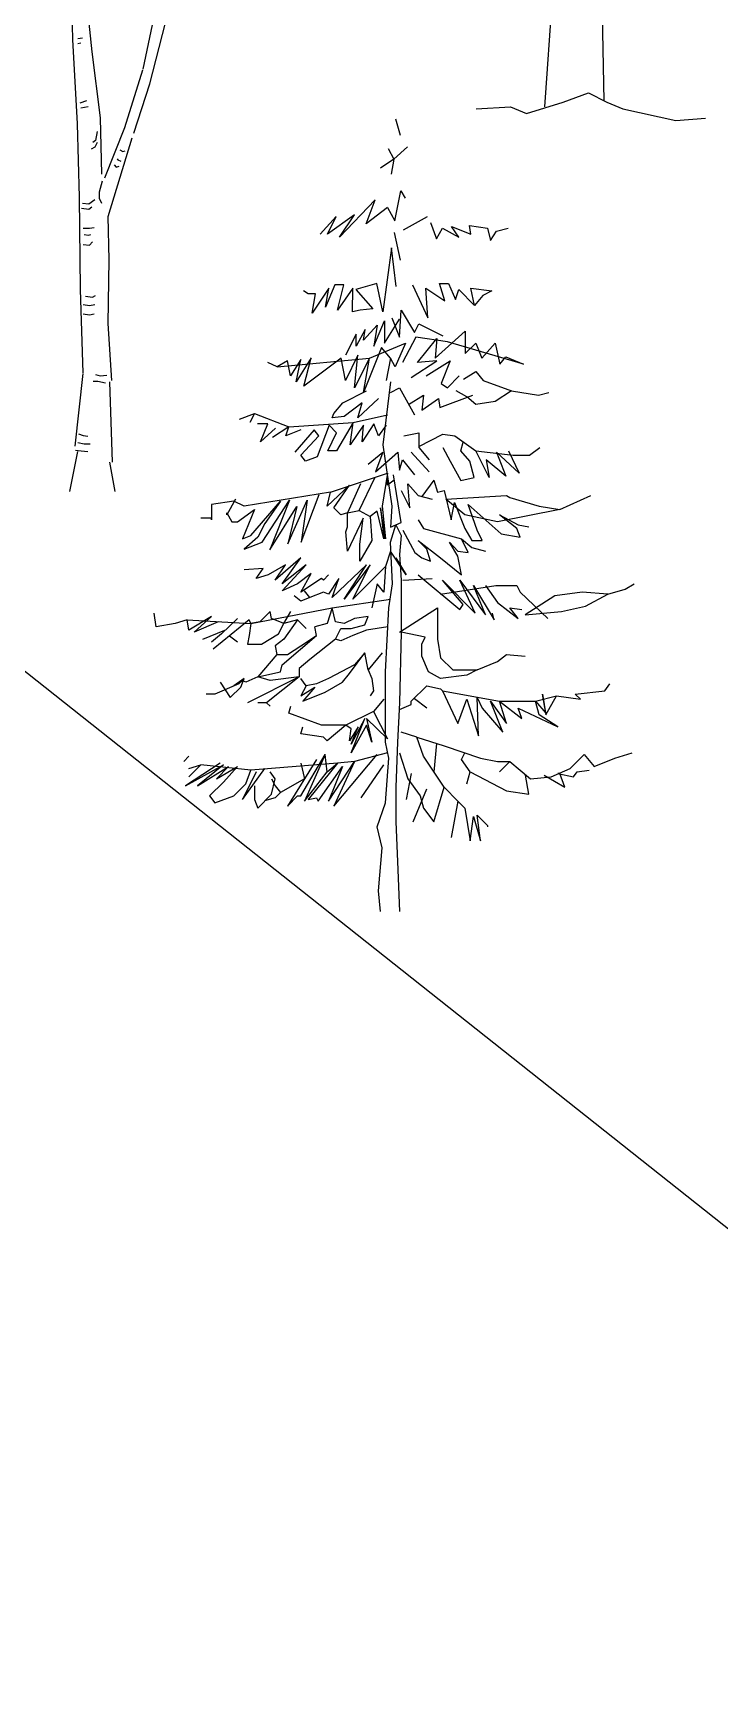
# Model space of a CAD drawing. Header units: metres. Extents: x 368 to 3789, y -155 to 1148.
# Drawn here: x 1751.01 to 1768.02, y 505.15 to 546.36 of the extents above; entities that cross this region are included whole.
import ezdxf

# ---------------------------------------------------------------- set-up
doc = ezdxf.new("R2010")
doc.units = ezdxf.units.M

# ---------------------------------------------------------------- blocks, each defined once
blk = doc.blocks.new('A$C63686344')
at = {"color": 37}
for p, q in [((1995, 3023), (1985, 3417)), ((2124, 2940), (2073, 3423)), ((2464, 2825), (2526, 3121)), ((2508, 2727), (2614, 3134)), ((2026, 2460), (1995, 3023)), ((2028, 3029), (2058, 3034)), ((2028, 2995), (2048, 3000)), ((2180, 2500), (2124, 2940)), ((2341, 2434), (2462, 2820)), ((2402, 2396), (2508, 2727)), ((2043, 2600), (2087, 2615)), ((2048, 2565), (2097, 2575)), ((2038, 1969), (2026, 2460)), ((2187, 2122), (2180, 2500)), ((2146, 2348), (2127, 2333)), ((2156, 2407), (2146, 2348)), ((2209, 2098), (2341, 2434)), ((2230, 1840), (2390, 2365)), ((2142, 2303), (2117, 2289)), ((2156, 2333), (2142, 2303)), ((2290, 2224), (2295, 2219)), ((2309, 2284), (2329, 2274)), ((2329, 2274), (2344, 2279)), ((2270, 2185), (2285, 2170)), ((2285, 2170), (2304, 2175)), ((2295, 2219), (2314, 2210)), ((2191, 2076), (2171, 2002)), ((2171, 2002), (2171, 1963)), ((2046, 1352), (2038, 1969)), ((2053, 1894), (2102, 1889)), ((2058, 1928), (2102, 1923)), ((2102, 1923), (2142, 1953)), ((2102, 1889), (2122, 1903)), ((2171, 1963), (2186, 1928)), ((2236, 1550), (2230, 1840)), ((2064, 1761), (2105, 1761)), ((2069, 1720), (2100, 1715)), ((2100, 1715), (2115, 1720)), ((2105, 1761), (2136, 1766)), ((2105, 1648), (2125, 1669)), ((2064, 1653), (2105, 1648)), ((2230, 1125), (2236, 1550)), ((2064, 794), (2046, 1352)), ((2064, 1250), (2105, 1245)), ((2079, 1306), (2125, 1301)), ((2105, 1245), (2141, 1250)), ((2125, 1301), (2146, 1311)), ((2064, 1188), (2105, 1183)), ((2105, 1183), (2136, 1188)), ((2256, 742), (2230, 1125)), ((2060, 789), (2007, 305)), ((2146, 784), (2176, 774)), ((2176, 774), (2222, 779)), ((2130, 738), (2161, 738)), ((2161, 738), (2212, 728)), ((2240, 735), (2258, 197)), ((2033, 386), (2064, 376)), ((2064, 376), (2095, 370)), ((2025, 269), (1971, 0)), ((2013, 278), (2049, 273)), ((2028, 329), (2069, 319)), ((2049, 273), (2095, 268)), ((2069, 319), (2110, 319)), ((2240, 197), (2276, 0))]:
    blk.add_line(p, q, dxfattribs=at)
blk = doc.blocks.new('A$C2AD949A6')
at = {"color": 42}
for p, q in [((1939, 92), (2024, 1319)), ((2336, 131), (2315, 1105)), ((1816, 46), (2062, 123)), ((2062, 123), (2231, 184)), ((2231, 184), (2354, 123)), ((2354, 123), (2461, 77)), ((1479, 77), (1709, 92)), ((1709, 92), (1816, 46)), ((2461, 77), (2814, 0)), ((2814, 0), (3014, 15))]:
    blk.add_line(p, q, dxfattribs=at)
blk = doc.blocks.new('A$C71F4654B')
at = {"color": 3}
for p, q in [((1857, 6102), (1893, 5975)), ((1845, 5790), (1742, 5721)), ((1800, 5872), (1845, 5790)), ((1845, 5790), (1823, 5675)), ((1845, 5790), (1950, 5884)), ((1851, 5316), (1897, 5546)), ((1897, 5546), (1931, 5489)), ((1701, 5477), (1425, 5189)), ((1631, 5292), (1701, 5477)), ((1794, 5419), (1631, 5292)), ((1794, 5419), (1851, 5316)), ((1401, 5350), (1276, 5213)), ((1540, 5362), (1334, 5213)), ((1334, 5213), (1401, 5350)), ((1425, 5189), (1540, 5362)), ((1919, 5247), (2103, 5350)), ((2127, 5304), (2173, 5177)), ((2173, 5177), (2218, 5259)), ((2218, 5259), (2345, 5189)), ((2345, 5189), (2288, 5271)), ((2288, 5271), (2437, 5213)), ((2437, 5213), (2427, 5280)), ((2427, 5280), (2564, 5259)), ((2564, 5259), (2587, 5165)), ((2633, 5235), (2724, 5259)), ((1847, 5227), (1893, 5013)), ((2587, 5165), (2633, 5235)), ((1861, 4810), (1827, 5108)), ((1183, 4753), (1149, 4776)), ((1240, 4753), (1183, 4753)), ((1343, 4798), (1214, 4606)), ((1214, 4606), (1240, 4753)), ((1389, 4822), (1318, 4651)), ((1318, 4651), (1343, 4798)), ((1459, 4822), (1389, 4822)), ((1411, 4628), (1459, 4822)), ((1528, 4798), (1411, 4628)), ((1526, 4616), (1528, 4798)), ((1713, 4834), (1552, 4788)), ((1552, 4788), (1681, 4639)), ((1760, 4616), (1713, 4834)), ((1988, 4822), (2105, 4570)), ((2105, 4570), (2091, 4798)), ((2091, 4798), (2236, 4699)), ((2236, 4699), (2195, 4834)), ((2195, 4834), (2264, 4834)), ((2264, 4834), (2318, 4711)), ((2318, 4711), (2345, 4788)), ((2345, 4788), (2466, 4665)), ((2466, 4665), (2437, 4798)), ((2437, 4798), (2597, 4776)), ((2530, 4741), (2466, 4665)), ((2597, 4776), (2530, 4741)), ((1584, 4628), (1526, 4616)), ((1681, 4639), (1584, 4628)), ((1887, 4421), (1899, 4628)), ((1899, 4628), (2002, 4455)), ((1715, 4512), (1611, 4397)), ((1691, 4352), (1772, 4546)), ((1715, 4512), (1691, 4352)), ((1772, 4374), (1887, 4558)), ((1772, 4546), (1772, 4374)), ((1829, 4570), (1887, 4421)), ((2002, 4455), (2036, 4524)), ((2036, 4524), (2220, 4431)), ((1554, 4443), (1472, 4282)), ((1623, 4479), (1554, 4352)), ((1554, 4352), (1554, 4443)), ((1611, 4397), (1623, 4479)), ((1657, 4258), (1933, 4374)), ((1933, 4374), (1853, 4191)), ((2014, 4421), (1911, 4225)), ((2256, 4385), (2014, 4421)), ((2026, 4225), (2175, 4409)), ((2163, 4258), (2393, 4467)), ((2175, 4409), (2163, 4258)), ((2841, 4213), (2256, 4385)), ((2393, 4467), (2393, 4294)), ((2393, 4294), (2474, 4374)), ((2474, 4374), (2520, 4258)), ((2520, 4258), (2623, 4374)), ((2623, 4374), (2659, 4213)), ((945, 4191), (1657, 4258)), ((1024, 4237), (945, 4191)), ((1048, 4122), (1024, 4237)), ((1127, 4249), (1048, 4122)), ((1208, 4260), (1093, 4076)), ((1093, 4076), (1127, 4249)), ((1151, 4042), (1208, 4260)), ((1439, 4258), (1151, 4042)), ((1472, 4088), (1439, 4258)), ((1566, 4282), (1472, 4088)), ((1542, 4030), (1566, 4282)), ((1657, 4258), (1542, 4030)), ((1748, 4340), (1611, 3995)), ((1611, 3995), (1657, 4258)), ((1817, 4258), (1748, 4340)), ((1853, 4191), (1817, 4258)), ((1978, 4110), (2175, 4237)), ((2175, 4237), (2026, 4225)), ((2093, 4122), (2278, 4237)), ((2278, 4237), (2208, 4064)), ((2659, 4213), (2705, 4270)), ((2705, 4270), (2841, 4213)), ((945, 4191), (875, 4225)), ((2256, 4030), (2347, 4122)), ((2381, 4098), (2474, 4155)), ((2474, 4155), (2532, 4088)), ((1451, 3915), (1633, 4006)), ((1817, 3995), (1887, 4030)), ((1887, 4030), (2002, 3822)), ((1956, 3903), (2071, 3973)), ((2071, 3973), (2060, 3858)), ((2198, 3879), (2451, 3973)), ((2208, 4064), (2256, 4030)), ((2405, 3961), (2324, 4006)), ((2532, 4088), (2750, 4006)), ((2750, 4006), (2623, 3925)), ((2750, 4006), (2957, 3973)), ((2957, 3973), (3038, 3995)), ((1381, 3834), (1451, 3915)), ((1599, 3915), (1461, 3810)), ((1726, 3949), (1566, 3800)), ((1566, 3800), (1599, 3915)), ((2060, 3858), (2187, 3949)), ((2187, 3949), (2198, 3879)), ((2474, 3903), (2405, 3961)), ((2623, 3925), (2474, 3903)), ((655, 3788), (770, 3834)), ((770, 3834), (736, 3764)), ((770, 3834), (1036, 3731)), ((875, 3752), (794, 3752)), ((818, 3616), (875, 3752)), ((933, 3719), (818, 3616)), ((1036, 3731), (909, 3649)), ((1012, 3661), (1036, 3731)), ((1036, 3731), (1530, 3764)), ((1345, 3743), (1254, 3500)), ((1403, 3685), (1345, 3743)), ((1369, 3800), (1381, 3834)), ((1461, 3810), (1369, 3800)), ((1530, 3764), (1403, 3546)), ((1508, 3592), (1530, 3764)), ((1611, 3743), (1508, 3592)), ((1530, 3764), (1796, 3822)), ((1691, 3752), (1599, 3616)), ((1599, 3616), (1611, 3743)), ((1726, 3661), (1691, 3752)), ((1784, 3743), (1726, 3661)), ((1127, 3707), (1012, 3661)), ((1230, 3707), (1081, 3534)), ((1127, 3512), (1266, 3661)), ((1266, 3661), (1230, 3707)), ((1335, 3546), (1403, 3685)), ((1921, 3661), (2036, 3685)), ((2036, 3685), (2036, 3570)), ((2036, 3580), (2220, 3673)), ((2220, 3673), (2314, 3661)), ((2314, 3661), (2474, 3546)), ((2359, 3546), (2377, 3612)), ((1163, 3465), (1127, 3512)), ((1254, 3500), (1163, 3465)), ((1403, 3546), (1335, 3546)), ((1645, 3443), (1760, 3534)), ((1760, 3534), (1703, 3385)), ((1703, 3385), (1875, 3534)), ((1875, 3534), (1887, 3397)), ((1887, 3397), (1911, 3477)), ((1911, 3477), (2002, 3362)), ((1978, 3534), (2117, 3385)), ((2036, 3570), (2117, 3477)), ((2220, 3570), (2278, 3465)), ((2278, 3465), (2359, 3316)), ((2429, 3465), (2359, 3546)), ((2462, 3340), (2429, 3465)), ((2474, 3546), (2762, 3512)), ((2578, 3340), (2474, 3546)), ((2705, 3350), (2554, 3477)), ((2554, 3477), (2578, 3340)), ((2808, 3373), (2635, 3534)), ((2635, 3534), (2705, 3350)), ((2726, 3546), (2808, 3373)), ((2762, 3512), (2887, 3512)), ((2887, 3512), (2968, 3570)), ((1355, 3227), (1794, 3373)), ((1576, 3086), (1697, 3338)), ((1794, 3373), (1754, 3119)), ((2359, 3316), (2462, 3340)), ((1355, 3227), (691, 3119)), ((1131, 2842), (1268, 3209)), ((1502, 3280), (1330, 3119)), ((1330, 3119), (1355, 3227)), ((1381, 3108), (1502, 3280)), ((1588, 3292), (1488, 3068)), ((1847, 3320), (1794, 3280)), ((1899, 3240), (1966, 3108)), ((1966, 3108), (1952, 3292)), ((1952, 3292), (2032, 3201)), ((2151, 3320), (2060, 3195)), ((2151, 3320), (2179, 3227)), ((2179, 3227), (2232, 3240)), ((2232, 3240), (2284, 3014)), ((611, 3159), (439, 3133)), ((439, 3133), (439, 3014)), ((625, 3173), (558, 3054)), ((691, 3119), (611, 3159)), ((639, 3000), (770, 3094)), ((770, 3094), (679, 2867)), ((744, 2895), (970, 3159)), ((831, 2842), (1040, 3165)), ((970, 3159), (851, 2986)), ((1040, 3165), (889, 2784)), ((889, 2784), (1097, 3117)), ((1028, 2830), (1177, 3165)), ((1097, 3117), (1028, 2830)), ((1177, 3165), (1131, 2842)), ((1435, 3054), (1381, 3108)), ((1488, 3068), (1576, 3086)), ((1576, 3086), (1661, 3040)), ((1715, 3080), (1661, 3040)), ((1766, 2867), (1715, 3080)), ((1740, 3108), (1766, 2867)), ((1754, 3119), (1780, 2867)), ((2032, 3201), (2139, 3173)), ((2244, 3173), (2710, 3201)), ((2391, 3054), (2244, 3173)), ((2284, 3014), (2312, 3147)), ((2312, 3147), (2391, 2947)), ((2484, 2935), (2417, 3133)), ((2417, 3133), (2669, 2907)), ((3121, 3094), (2643, 3000)), ((2710, 3201), (2736, 3187)), ((2736, 3187), (2962, 3119)), ((2962, 3119), (3121, 3094)), ((3121, 3094), (3359, 3201)), ((439, 3028), (359, 3028)), ((439, 3014), (439, 3028)), ((558, 3068), (597, 3000)), ((558, 3054), (558, 3068)), ((597, 3000), (639, 3000)), ((851, 2986), (798, 2881)), ((1488, 3068), (1435, 3054)), ((1474, 2921), (1488, 2961)), ((1488, 2961), (1488, 3068)), ((1607, 3028), (1488, 2774)), ((1582, 2828), (1607, 3028)), ((1661, 3040), (1675, 2856)), ((1817, 2959), (1899, 2994)), ((1859, 2975), (1899, 2895)), ((2032, 3014), (2071, 2947)), ((2071, 2947), (2365, 2867)), ((2643, 3000), (2391, 3054)), ((2391, 2947), (2445, 2856)), ((2790, 2947), (2657, 3054)), ((2657, 3054), (2802, 2975)), ((2816, 2881), (2790, 2947)), ((2802, 2975), (2883, 2961)), ((679, 2867), (744, 2895)), ((798, 2881), (691, 2788)), ((691, 2788), (831, 2842)), ((1488, 2774), (1474, 2921)), ((1675, 2856), (1582, 2695)), ((1582, 2695), (1582, 2828)), ((1913, 2935), (2006, 2762)), ((2032, 2856), (2204, 2723)), ((2099, 2788), (2032, 2856)), ((2337, 2734), (2272, 2842)), ((2272, 2842), (2337, 2774)), ((2417, 2762), (2365, 2867)), ((2365, 2867), (2445, 2802)), ((2445, 2856), (2524, 2856)), ((2524, 2856), (2484, 2935)), ((2669, 2907), (2816, 2881)), ((1129, 2723), (931, 2550)), ((984, 2522), (1129, 2723)), ((1819, 2774), (1780, 2655)), ((1939, 2590), (1819, 2774)), ((1859, 2723), (1939, 2590)), ((1887, 2748), (1899, 2550)), ((2006, 2762), (2060, 2723)), ((2060, 2723), (2125, 2695)), ((2125, 2695), (2099, 2788)), ((2204, 2723), (2365, 2590)), ((2337, 2774), (2417, 2762)), ((2365, 2590), (2337, 2734)), ((2445, 2802), (2550, 2774)), ((837, 2641), (691, 2629)), ((784, 2562), (837, 2641)), ((877, 2590), (784, 2562)), ((1010, 2669), (877, 2590)), ((931, 2550), (1010, 2669)), ((984, 2469), (1169, 2669)), ((1169, 2669), (984, 2522)), ((1208, 2602), (1103, 2522)), ((1129, 2457), (1208, 2602)), ((1288, 2562), (1129, 2457)), ((1302, 2550), (1288, 2562)), ((1341, 2590), (1302, 2550)), ((1421, 2562), (1341, 2443)), ((1633, 2669), (1369, 2417)), ((1369, 2417), (1421, 2562)), ((1661, 2669), (1461, 2403)), ((1461, 2403), (1633, 2669)), ((1528, 2403), (1661, 2669)), ((1780, 2655), (1528, 2403)), ((1780, 2655), (1766, 2457)), ((1913, 2550), (2139, 2562)), ((2032, 2590), (2351, 2324)), ((1103, 2522), (984, 2469)), ((1197, 2417), (1157, 2469)), ((1302, 2457), (1197, 2417)), ((1341, 2443), (1302, 2457)), ((1715, 2522), (1675, 2338)), ((1766, 2457), (1715, 2522)), ((2204, 2443), (2629, 2510)), ((2377, 2363), (2218, 2550)), ((2218, 2550), (2470, 2296)), ((2470, 2296), (2351, 2550)), ((2351, 2550), (2550, 2284)), ((2550, 2284), (2456, 2510)), ((2456, 2510), (2617, 2244)), ((2550, 2510), (2643, 2377)), ((2629, 2510), (2790, 2510)), ((2790, 2510), (2816, 2457)), ((2816, 2457), (3028, 2256)), ((3294, 2457), (3082, 2429)), ((3492, 2443), (3294, 2457)), ((3320, 2350), (3492, 2443)), ((3492, 2443), (3625, 2482)), ((3625, 2482), (3693, 2522)), ((744, 2217), (1369, 2338)), ((891, 2310), (812, 2230)), ((903, 2256), (891, 2310)), ((996, 2217), (1050, 2310)), ((1129, 2389), (1076, 2429)), ((1197, 2417), (1129, 2389)), ((1369, 2338), (1330, 2217)), ((1369, 2338), (1819, 2405)), ((1395, 2230), (1369, 2338)), ((1887, 2151), (2179, 2338)), ((2179, 2338), (2179, 2097)), ((2351, 2324), (2377, 2363)), ((2643, 2377), (2802, 2256)), ((2802, 2256), (2736, 2338)), ((2736, 2338), (2830, 2324)), ((3082, 2429), (2855, 2284)), ((2855, 2284), (3135, 2310)), ((3135, 2310), (3320, 2350)), ((14, 2191), (0, 2296)), ((161, 2217), (14, 2191)), ((252, 2244), (161, 2217)), ((266, 2165), (252, 2244)), ((252, 2244), (744, 2217)), ((439, 2270), (266, 2165)), ((306, 2151), (439, 2270)), ((492, 2230), (306, 2151)), ((730, 2244), (452, 2018)), ((639, 2256), (518, 2137)), ((744, 2217), (730, 2244)), ((744, 2217), (730, 2123)), ((812, 2230), (744, 2217)), ((996, 2217), (903, 2256)), ((956, 2137), (996, 2217)), ((1103, 2244), (996, 2097)), ((1103, 2244), (996, 2217)), ((1169, 2177), (1103, 2244)), ((1330, 2217), (1236, 2191)), ((1248, 2123), (1236, 2191)), ((1461, 2217), (1395, 2230)), ((1395, 2097), (1435, 2177)), ((1435, 2177), (1514, 2177)), ((1542, 2256), (1461, 2217)), ((1514, 2177), (1621, 2205)), ((1647, 2270), (1542, 2256)), ((1621, 2205), (1647, 2270)), ((1798, 2191), (1633, 2165)), ((2617, 2244), (2603, 2296)), ((373, 2097), (544, 2165)), ((518, 2137), (439, 2072)), ((639, 2072), (579, 2119)), ((730, 2123), (718, 2058)), ((718, 2058), (824, 2058)), ((824, 2058), (956, 2137)), ((996, 2097), (931, 2044)), ((984, 1899), (1248, 2123)), ((1129, 2044), (1248, 2123)), ((1395, 2097), (1197, 1939)), ((1435, 2084), (1395, 2097)), ((1528, 2123), (1435, 2084)), ((1633, 2165), (1528, 2123)), ((2085, 2111), (1899, 2151)), ((2060, 2058), (2085, 2111)), ((2060, 1965), (2060, 2058)), ((2179, 2097), (2204, 1951)), ((943, 1978), (798, 1806)), ((931, 2044), (943, 1978)), ((943, 1978), (1024, 1978)), ((1024, 1978), (1129, 2044)), ((1197, 1939), (1115, 1871)), ((1502, 1832), (1621, 1992)), ((1621, 1992), (1542, 1899)), ((1647, 1859), (1621, 1992)), ((1754, 1992), (1647, 1859)), ((2111, 1845), (2060, 1965)), ((2204, 1951), (2298, 1859)), ((2484, 1859), (2643, 1925)), ((2643, 1925), (2710, 1978)), ((2710, 1978), (2855, 1965)), ((798, 1806), (704, 1766)), ((1115, 1806), (718, 1605)), ((798, 1806), (970, 1845)), ((891, 1778), (798, 1806)), ((1115, 1806), (863, 1605)), ((1115, 1806), (891, 1778)), ((970, 1845), (984, 1899)), ((1115, 1871), (1115, 1806)), ((1542, 1899), (1341, 1792)), ((1449, 1766), (1502, 1832)), ((2204, 1792), (2111, 1845)), ((2405, 1820), (2204, 1792)), ((2298, 1859), (2484, 1859)), ((2484, 1859), (2405, 1820)), ((466, 1673), (399, 1673)), ((651, 1752), (466, 1673)), ((506, 1766), (585, 1647)), ((585, 1647), (665, 1726)), ((691, 1792), (611, 1738)), ((679, 1778), (651, 1752)), ((665, 1726), (691, 1792)), ((704, 1766), (679, 1778)), ((1169, 1738), (1129, 1792)), ((1169, 1738), (1129, 1659)), ((1129, 1659), (1236, 1726)), ((1236, 1726), (1143, 1619)), ((1143, 1619), (1316, 1687)), ((1248, 1752), (1169, 1738)), ((1341, 1792), (1248, 1752)), ((1316, 1687), (1449, 1766)), ((1687, 1699), (1661, 1659)), ((1675, 1792), (1687, 1699)), ((1978, 1619), (2099, 1738)), ((2099, 1738), (2204, 1713)), ((2204, 1713), (2218, 1699)), ((2218, 1699), (2337, 1447)), ((2218, 1699), (2657, 1619)), ((3014, 1526), (2988, 1673)), ((2988, 1673), (3014, 1514)), ((3240, 1673), (3467, 1699)), ((3280, 1633), (3240, 1673)), ((3467, 1699), (3506, 1752)), ((863, 1605), (798, 1605)), ((891, 1580), (863, 1605)), ((1036, 1526), (1050, 1580)), ((1687, 1540), (1474, 1433)), ((1887, 1554), (1978, 1593)), ((1978, 1593), (1978, 1619)), ((2099, 1566), (2002, 1637)), ((2337, 1447), (2405, 1633)), ((2405, 1633), (2496, 1353)), ((2496, 1353), (2484, 1647)), ((2484, 1647), (2524, 1566)), ((2524, 1566), (2683, 1381)), ((2589, 1619), (2710, 1447)), ((2683, 1381), (2589, 1619)), ((2710, 1447), (2657, 1619)), ((2657, 1619), (2830, 1486)), ((2657, 1619), (2935, 1619)), ((2830, 1486), (2802, 1566)), ((2802, 1566), (3107, 1421)), ((2935, 1619), (3095, 1659)), ((2962, 1514), (2935, 1619)), ((2935, 1619), (3014, 1526)), ((3014, 1514), (3095, 1659)), ((3095, 1659), (3280, 1633)), ((1288, 1433), (1036, 1526)), ((1129, 1367), (1143, 1421)), ((1474, 1433), (1288, 1433)), ((1474, 1433), (1330, 1314)), ((1514, 1407), (1474, 1433)), ((1568, 1421), (1502, 1314)), ((1514, 1220), (1621, 1486)), ((1621, 1486), (1514, 1288)), ((1633, 1433), (1514, 1220)), ((1514, 1288), (1568, 1421)), ((1794, 1328), (1633, 1486)), ((1633, 1486), (1675, 1302)), ((1675, 1302), (1633, 1433)), ((3107, 1421), (2962, 1514)), ((1302, 1341), (1129, 1367)), ((1330, 1314), (1302, 1341)), ((1502, 1314), (1514, 1407)), ((2020, 1341), (1899, 1381)), ((2020, 1341), (2232, 1274)), ((2071, 1195), (2020, 1341)), ((2171, 1292), (2151, 1076)), ((226, 1155), (266, 1195)), ((1248, 1169), (1024, 810)), ((1129, 889), (1316, 1208)), ((1316, 1208), (1157, 849)), ((1330, 1076), (1316, 1208)), ((1341, 849), (1542, 1155)), ((1381, 810), (1715, 1208)), ((1542, 1155), (1381, 810)), ((1542, 1155), (1409, 1141)), ((1794, 1220), (1542, 1155)), ((1887, 1220), (1952, 1022)), ((2232, 956), (2071, 1195)), ((2232, 1274), (2510, 1181)), ((2365, 1169), (2391, 1220)), ((2431, 1076), (2365, 1169)), ((2510, 1181), (2643, 1155)), ((2643, 1155), (2736, 1155)), ((2736, 1155), (2657, 1076)), ((2736, 1155), (2895, 1022)), ((3201, 1101), (3308, 1208)), ((3308, 1208), (3387, 1115)), ((3387, 1115), (3546, 1181)), ((3546, 1181), (3679, 1220)), ((506, 1141), (240, 968)), ((240, 968), (532, 1129)), ((266, 1101), (359, 1129)), ((359, 1129), (266, 1036)), ((532, 1129), (333, 968)), ((333, 968), (572, 1115)), ((744, 1087), (359, 1129)), ((572, 1115), (478, 1022)), ((478, 1022), (639, 1115)), ((639, 1115), (532, 996)), ((679, 863), (851, 1101)), ((784, 1076), (679, 863)), ((704, 982), (744, 1087)), ((1409, 1141), (744, 1087)), ((931, 1022), (891, 1076)), ((1129, 1141), (1157, 1022)), ((1157, 849), (1330, 1076)), ((1409, 1141), (1183, 863)), ((1262, 849), (1449, 1115)), ((1330, 1076), (1409, 1141)), ((1449, 1115), (1341, 849)), ((1593, 875), (1766, 1129)), ((1978, 1062), (1939, 863)), ((2405, 982), (2431, 1076)), ((2431, 1076), (2710, 929)), ((2883, 903), (2857, 1050)), ((2895, 1022), (3056, 1036)), ((3002, 1048), (3161, 956)), ((3056, 1036), (3201, 1101)), ((3121, 1062), (3107, 1062)), ((3107, 1062), (3228, 1036)), ((3161, 956), (3121, 1062)), ((3228, 1036), (3254, 1076)), ((3254, 1076), (3347, 1087)), ((532, 996), (425, 889)), ((611, 889), (704, 982)), ((770, 968), (770, 863)), ((798, 796), (903, 903)), ((903, 903), (931, 1022)), ((903, 1022), (931, 968)), ((931, 968), (970, 915)), ((970, 915), (931, 875)), ((1157, 1022), (970, 915)), ((1952, 1022), (2046, 889)), ((1992, 691), (2099, 943)), ((2151, 691), (2232, 956)), ((2232, 956), (2337, 849)), ((2710, 929), (2883, 903)), ((425, 889), (466, 835)), ((466, 835), (611, 889)), ((770, 863), (798, 796)), ((931, 875), (849, 851)), ((1024, 810), (1103, 889)), ((1103, 889), (1129, 889)), ((1183, 863), (1248, 875)), ((1248, 875), (1262, 849)), ((2046, 889), (2071, 796)), ((2071, 796), (2151, 691)), ((2337, 849), (2284, 570)), ((2337, 849), (2391, 796)), ((2391, 796), (2431, 544)), ((2431, 544), (2456, 730)), ((2456, 730), (2510, 544)), ((2510, 544), (2484, 742)), ((2484, 742), (2564, 663)), ((2564, 663), (2564, 651))]:
    blk.add_line(p, q, dxfattribs=at)
at = {"color": 10}
for p, q in [((1827, 5108), (1760, 4616)), ((1817, 4258), (1784, 4088)), ((1817, 4076), (1760, 3592)), ((1760, 3592), (1829, 3119)), ((1899, 2994), (1841, 3362)), ((1829, 3119), (1817, 2959)), ((1819, 2842), (1859, 2975)), ((1833, 2522), (1819, 2842)), ((1899, 2895), (1887, 2748)), ((1806, 2338), (1833, 2522)), ((1899, 2550), (1899, 2151)), ((1780, 1845), (1806, 2338)), ((1899, 2151), (1887, 1605)), ((1780, 1302), (1780, 1845)), ((1766, 1633), (1687, 1540)), ((1687, 1540), (1794, 1328)), ((1887, 1605), (1873, 1302)), ((1806, 1181), (1780, 1302)), ((1873, 1302), (1859, 956)), ((1780, 835), (1806, 1181)), ((1859, 956), (1859, 691)), ((1715, 651), (1780, 835)), ((1754, 490), (1715, 651)), ((1859, 691), (1873, 385)), ((1726, 159), (1754, 490)), ((1873, 385), (1887, 0)), ((1740, 0), (1726, 159))]:
    blk.add_line(p, q, dxfattribs=at)
at = {"color": 11}
for p, q in [((1794, 3280), (1794, 3373)), ((1780, 2867), (1740, 3108)), ((1647, 1859), (1675, 1792))]:
    blk.add_line(p, q, dxfattribs=at)

msp = doc.modelspace()

# ---------------------------------------------------------------- linework, layer by layer
at = {"elevation": 845.657}
msp.add_lwpolyline([(1697.068, 573.147), (1782.858, 505.152), (1842.883, 538.997)], dxfattribs=at)

# ---------------------------------------------------------------- block references
for name, p, xscale, yscale, zscale in [('A$C2AD949A6', (1756.502, 544.197), 0.003705271218115832, 0.003705271218115832, 0.003705271218115832), ('A$C63686344', (1744.602, 535.004), 0.003705271218115832, 0.003705271218115832, 0.003705271218115832), ('A$C71F4654B', (1754.01, 524.604), 0.003218393350110997, 0.003218393350110997, 0.003218393350110997)]:
    msp.add_blockref(name, p, dxfattribs=dict(xscale=xscale, yscale=yscale, zscale=zscale))

doc.saveas('drawing.dxf')
